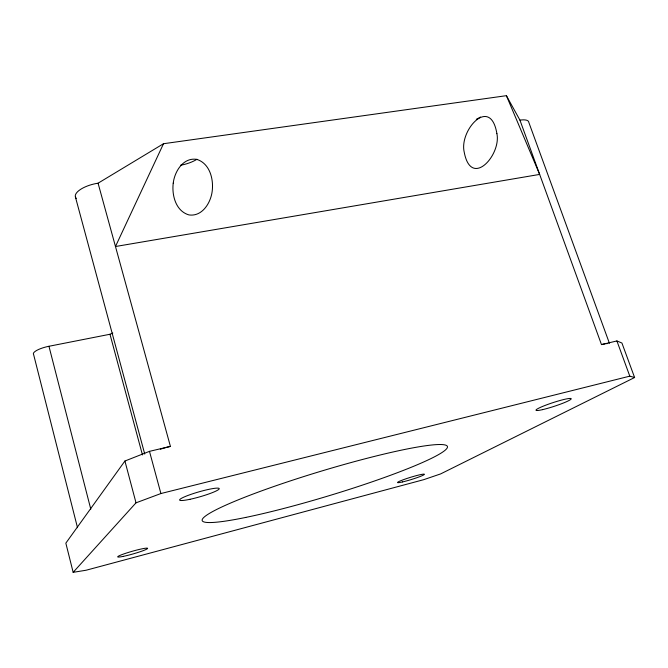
<?xml version="1.0" encoding="UTF-8"?>
<svg xmlns="http://www.w3.org/2000/svg" width="668" height="668" viewBox="0 0 668 668"><rect width="100%" height="100%" fill="white"/><g stroke="black" fill="none" stroke-linecap="round" stroke-linejoin="round"><path stroke-width="1" d="M163.501 143.72L115.472 246.517L539.652 174.415L506.402 95.674L163.501 143.72L98.071 183.199A20.574 8.016 -13.8 0 0 76.294 198.429M98.071 183.199L170.415 446.399L149.482 451.351L124.916 461.02L65.84 543.134L73.154 572.326L86.072 570.238L423.687 479.682L440.613 473.921L634.6 377.529L621.925 343.026L616.898 340.947L601.476 344.588L519.938 120.14L506.402 95.674M73.154 572.326L136.013 502.829L160.904 493.543L629.799 376.151L634.6 377.529M77.505 527.695L33.592 354.441A14.629 3.908 -13.6 0 1 48.956 346.274L109.978 334.259L112.817 333.031M616.898 340.947L629.799 376.151M609.433 343.31L528.856 122.486A18.353 5.945 -21.8 0 0 519.938 120.14M149.482 451.351L160.904 493.543M75.476 197.202L144.739 454.073M109.978 334.259L142.459 454.925M124.916 461.02L136.013 502.829M48.956 346.274L90.79 509.175M601.476 344.588A19.172 2.597 -18.8 0 1 605.141 343.836M606.16 343.686A19.172 2.597 -18.8 0 1 607.855 343.527M160.337 449.222A21.626 3.549 -15.6 0 1 170.415 446.399M197.002 159.276A20.825 8.383 -15.8 0 1 180.444 165.246M480.526 117.034A19.38 6.763 -21.6 0 1 476.301 119.28M496.892 133.633C501.434 154.876 471.049 189.153 464.176 151.937C459.158 130.093 490.479 95.332 496.892 133.633M173.229 183.166C171.701 195.323 175.826 211.172 188.986 214.929C202.103 216.816 210.595 203.064 212.132 191.674C213.844 179.441 209.927 163.526 196.826 159.393C183.333 157.122 174.59 171.476 173.229 183.166M245.749 517.424A128.072 12.884 -16.8 0 0 445.556 449.848A128.072 12.884 -16.8 0 0 283.107 483.331A128.072 12.884 -16.8 0 0 245.749 517.424M542.525 409.643A18.537 1.946 -18.1 0 0 570.99 399.197A18.537 1.946 -18.1 0 0 547.142 404.658A18.537 1.946 -18.1 0 0 542.525 409.643M189.979 499.297A20.583 2.505 -16.1 0 0 219.246 488.659A20.583 2.505 -16.1 0 0 189.144 495.013A20.583 2.505 -16.1 0 0 189.979 499.297M123.096 556.411A15.539 1.386 -15.9 0 0 147.419 548.678A15.539 1.386 -15.9 0 0 127.588 552.678A15.539 1.386 -15.9 0 0 123.096 556.411M402.595 481.92A14.011 1.169 -17.1 0 0 424.255 474.53A14.011 1.169 -17.1 0 0 406.236 478.705A14.011 1.169 -17.1 0 0 402.595 481.92"/></g></svg>
